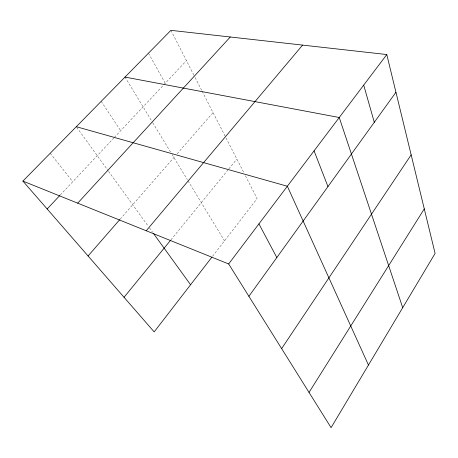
<?xml version="1.0" encoding="UTF-8"?>
<svg xmlns="http://www.w3.org/2000/svg" width="458" height="458" viewBox="0 0 458 458"><rect width="100%" height="100%" fill="white"/><g stroke="black" fill="none" stroke-linecap="round" stroke-linejoin="round"><path stroke-width="0.34" stroke-dasharray="2.29 1.72" d="M212.535 256.325L257.115 198.612L245.087 175.133M170.886 239.895L228.353 169.483M228.805 168.933L236.86 159.063M120.173 219.153L175.277 155.926M177.137 153.796L213.05 112.594M60.204 195.079L113.824 137.99M114.311 137.474L163.306 85.308M163.787 84.799L186.452 60.668M50.231 153.258L72.765 181.712M76.721 127.278L108.134 170.725M108.552 171.303L148.18 226.115M149.423 227.832L152.691 232.355M101.207 101.338L120.654 130.719M125.017 77.087L152.377 122.12M152.749 122.733L170.548 152.039M172.031 154.478L187.351 179.691M188.083 180.893L224.5 240.834M148.472 53.197L165.229 83.259M170.914 30.343L194.782 76.927M195.102 77.551L201.829 90.69M202.15 91.314L225.038 135.997M226.006 137.875L243.822 172.66"/><path stroke-width="0.69" d="M309.035 392.42L424.28 208.871M281.624 348.612L411.152 154.856M248.894 296.303L395.947 92.253M386.787 54.542L435.1 253.417L331.082 427.658L228.662 263.963L386.787 54.542L170.914 30.343L22.9 181.093L154.163 331.895L211.676 257.43M124.038 297.288L170.439 240.444M146.216 230.758L302.589 45.102M88.079 255.976L119.704 219.691M77.683 203.157L230.288 36.995M47.163 208.968L59.723 195.595M125.017 77.087L339.241 117.506L402.702 307.684M76.303 126.7L287.349 186.24L368.461 365.049M22.9 181.093L228.662 263.963M153.504 233.483L190.574 284.756M258.936 223.87L276.827 257.551M314.068 150.848L327.962 186.589M363.704 85.114L374.3 122.292"/></g></svg>
